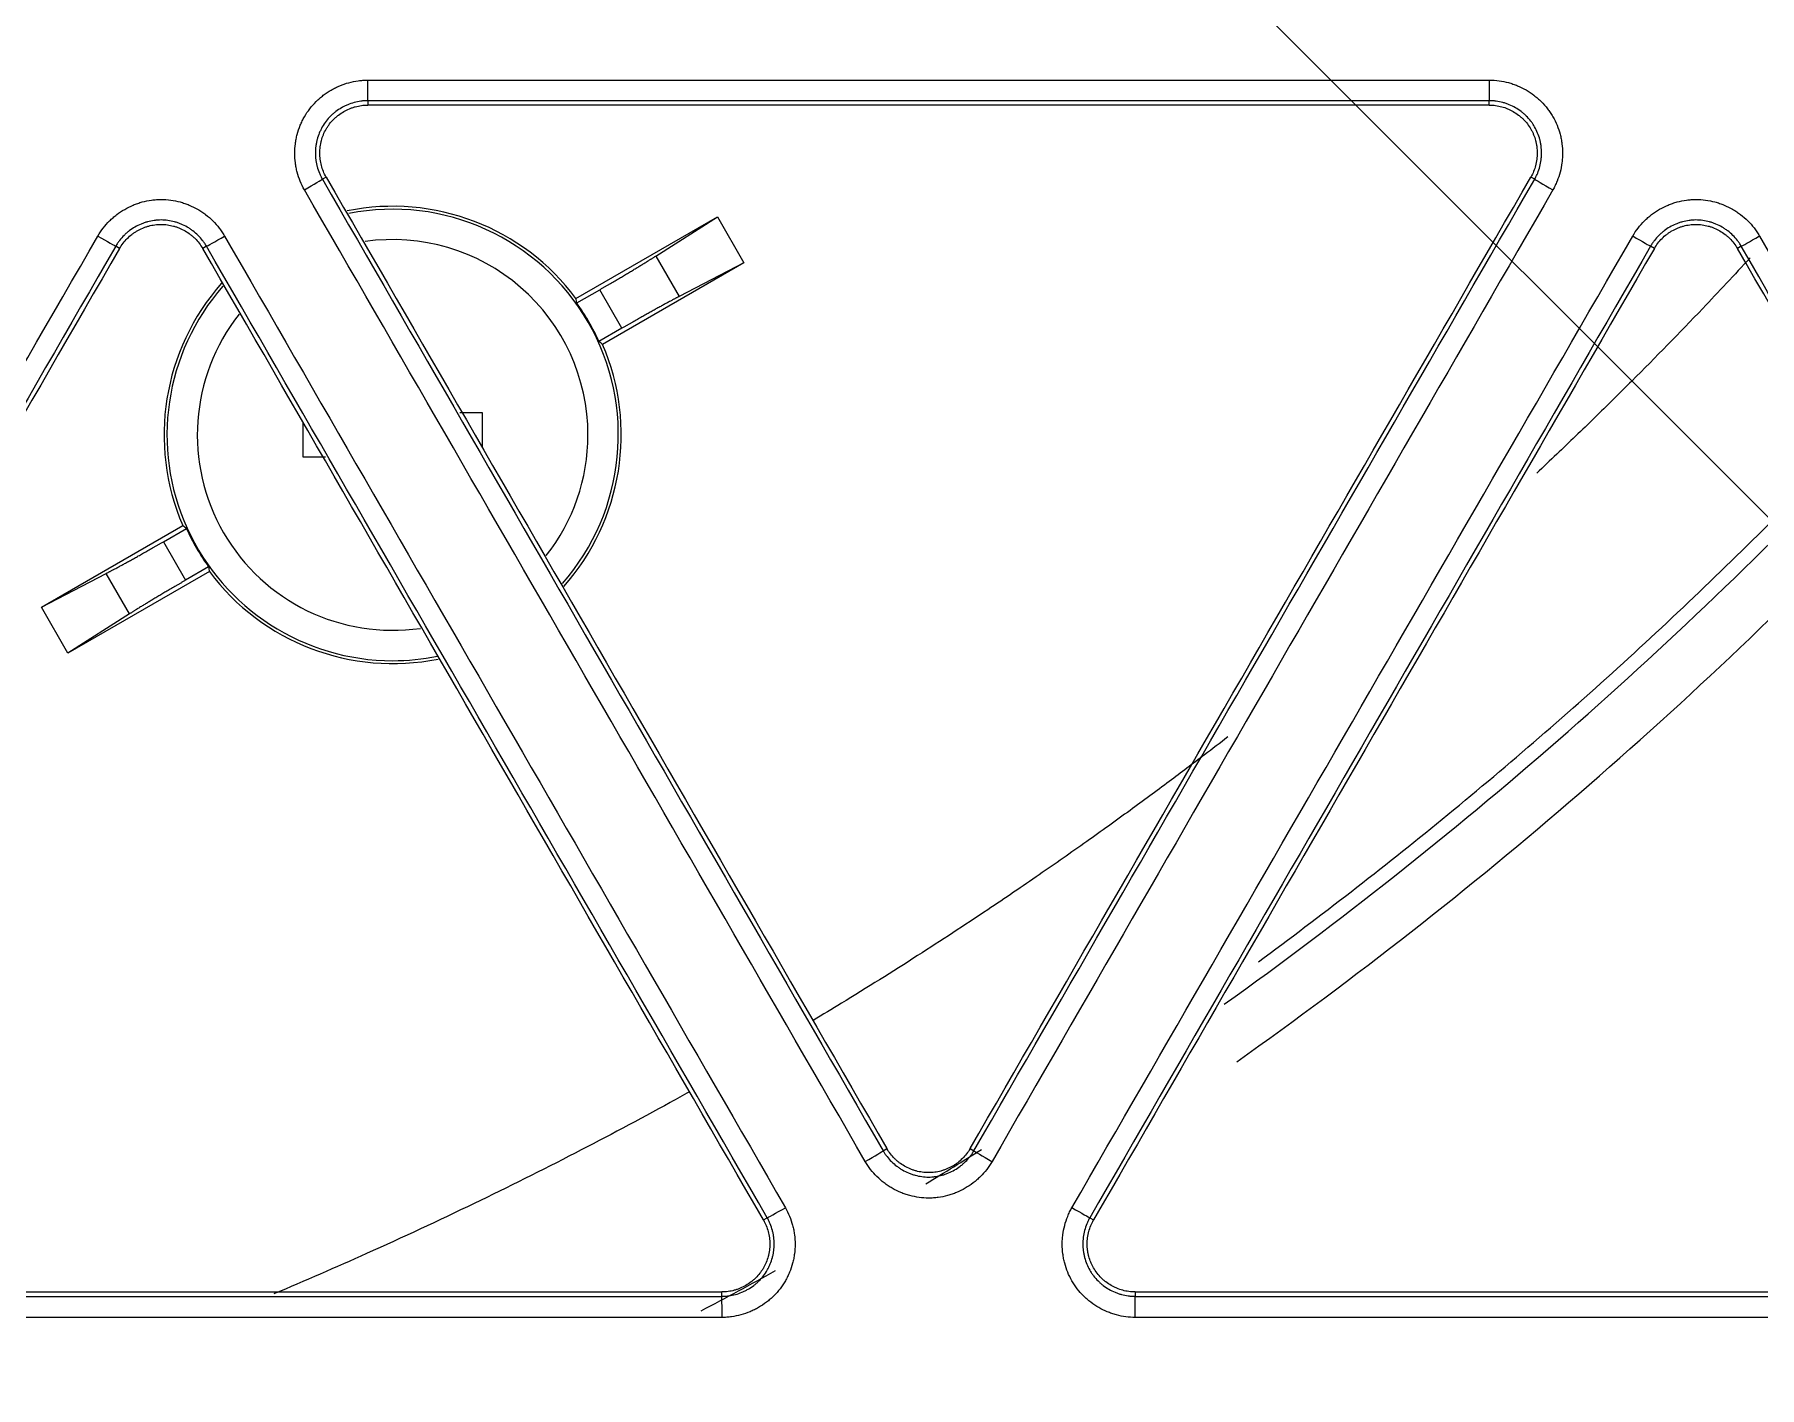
# Model space of a CAD drawing. Header units: inches. Extents: x 405346 to 489838, y -25612 to 14934.
# Drawn here: x 467276.38 to 467315.71, y 4229.95 to 4260.79 of the extents above; entities that cross this region are included whole.
import ezdxf

# ---------------------------------------------------------------- set-up
doc = ezdxf.new("R2010")
doc.units = ezdxf.units.IN
doc.header["$LTSCALE"] = 200
doc.header["$MEASUREMENT"] = 0
doc.layers.add('SS-EQ', color=2, linetype='Continuous', lineweight=20)

# ---------------------------------------------------------------- blocks, each defined once
blk = doc.blocks.new('4way무풍')
at = {"layer": 'SS-EQ'}
for p, q in [((339.635, -339.635), (-339.635, 339.635)), ((39.708, -62.142), (39.708, -62.242)), ((65.283, -62.242), (65.283, -62.142)), ((38.76, -63.883), (38.674, -63.933)), ((66.317, -63.933), (66.23, -63.883)), ((44.457, -66.649), (47.682, -64.787)), ((46.278, -65.683), (47.682, -64.787)), ((47.682, -64.787), (48.288, -65.837)), ((34.049, -65.509), (33.962, -65.459)), ((36.031, -65.459), (35.945, -65.509)), ((46.278, -65.683), (46.81, -66.605)), ((69.046, -65.509), (68.959, -65.459)), ((71.028, -65.459), (70.941, -65.509)), ((48.288, -65.837), (45.064, -67.699)), ((48.288, -65.837), (46.81, -66.605)), ((44.473, -66.754), (44.999, -66.451)), ((45.506, -67.329), (44.999, -66.451)), ((45.506, -67.329), (44.98, -67.632)), ((38.24, -70.272), (38.24, -69.484)), ((41.805, -69.253), (42.315, -69.253)), ((42.315, -69.253), (42.315, -69.762)), ((42.315, -69.762), (42.315, -70.041)), ((38.749, -70.272), (38.24, -70.272)), ((32.267, -73.687), (35.491, -71.826)), ((35.048, -72.196), (35.574, -71.892)), ((35.048, -72.196), (35.555, -73.074)), ((32.267, -73.687), (33.744, -72.919)), ((36.097, -72.876), (32.873, -74.737)), ((34.277, -73.841), (33.744, -72.919)), ((36.081, -72.77), (35.555, -73.074)), ((32.873, -74.737), (32.267, -73.687)), ((34.277, -73.841), (32.873, -74.737)), ((51.461, -86.082), (51.547, -86.032)), ((53.443, -86.032), (53.529, -86.082)), ((48.732, -87.657), (48.818, -87.607)), ((56.172, -87.607), (56.258, -87.657)), ((47.784, -89.399), (47.784, -89.299)), ((57.206, -89.299), (57.206, -89.399))]:
    blk.add_line(p, q, dxfattribs=at)
for centre, radius, start, end in [((40.277, -69.762), 5.212, 36.679, 101.4499), ((40.277, -69.762), 5.146, 318.8193, 101.1881), ((40.277, -69.762), 4.454, 0, 98.1281), ((40.277, -69.762), 5.212, 138.4483, 203.321), ((40.277, -69.762), 5.146, 138.78, 270), ((40.277, -69.762), 5.163, 24.3649, 35.6351), ((40.277, -69.762), 4.454, 141.8681, 278.1619), ((40.277, -69.762), 5.212, 318.4483, 23.321), ((40.277, -69.762), 4.454, 321.8569, 0), ((0, 0), 101.761, 305.60063, 316.53563), ((0, 0), 102.993, 305.30565, 316.33581), ((40.277, -69.762), 5.163, 204.3649, 215.6351), ((40.277, -69.762), 5.212, 216.679, 281.4499), ((40.277, -69.762), 5.146, 270, 281.43)]:
    blk.add_arc(centre, radius, start, end, dxfattribs=at)
for centre, major_axis, ratio, start_param, end_param in [((39.708, -61.668), (0, -0.474), 0.006038, 0.034907, 1.560424), ((65.282, -61.668), (0, -0.474), 0.010323, 0.034908, 1.561229), ((38.263, -64.17), (0.41, 0.237), 0.012278, 4.711941, 6.248276), ((66.727, -64.17), (0.41, -0.237), 0.003373, 3.176499, 4.726438), ((33.552, -65.222), (0.41, -0.237), 0.007159, 4.722292, 6.248278), ((36.441, -65.222), (-0.41, -0.237), 0.012325, 0.034909, 1.569965), ((68.549, -65.222), (-0.41, 0.237), 0.003327, 1.585142, 3.106686), ((71.438, -65.222), (0.41, 0.237), 0.01424, 3.176503, 4.71719), ((38.642, -66.929), (-3.272, 5.668), 0.866114, 4.276312, 4.292985), ((41.913, -72.595), (-3.272, 5.668), 0.866114, 5.131797, 5.14847), ((38.642, -66.929), (-3.272, 5.668), 0.866113, 1.9902, 2.006872), ((41.913, -72.595), (-3.272, 5.668), 0.866114, 1.134719, 1.151392), ((51.051, -86.318), (-0.41, -0.237), 0.016194, 1.569603, 3.106681), ((53.939, -86.318), (0.41, -0.237), 0.008823, 3.176501, 4.726141), ((49.228, -87.37), (0.41, 0.237), 0.016272, 3.176504, 4.710795), ((55.762, -87.37), (-0.41, 0.237), 0.008819, 1.584819, 3.106685), ((47.784, -89.872), (0, -0.474), 0.00646, 1.555369, 3.106668), ((57.206, -89.872), (0, 0.474), 0.007855, 4.697313, 6.248272)]:
    blk.add_ellipse(centre, major_axis=major_axis, ratio=ratio, start_param=start_param, end_param=end_param, dxfattribs=at)
for points, knots in [([(346.359, 0), (346.359, -27.812), (346.359, -55.624), (346.359, -97.341), (346.359, -111.247), (346.359, -139.059), (346.359, -152.965), (346.359, -180.777), (346.359, -194.683), (346.359, -222.494), (346.359, -236.4), (346.359, -257.259), (346.358, -264.212), (346.359, -272.903), (346.359, -274.641), (346.359, -277.249), (346.359, -278.118), (346.358, -279.856), (346.358, -280.725), (346.358, -282.029), (346.358, -282.463), (346.358, -283.333), (346.359, -283.767), (346.359, -284.419), (346.359, -284.636), (346.359, -285.071), (346.358, -285.288), (346.355, -285.723), (346.353, -285.94), (346.346, -286.374), (346.341, -286.592), (346.322, -287.243), (346.305, -287.678), (346.262, -288.546), (346.236, -288.98), (346.174, -289.849), (346.138, -290.283), (346.078, -290.934), (346.057, -291.151), (346.012, -291.585), (345.894, -292.666), (345.748, -293.741), (345.479, -295.45), (345.327, -296.299), (344.817, -298.834), (344.407, -300.505), (343.687, -302.982), (343.172, -304.624), (342.294, -307.059), (341.638, -308.663), (341.119, -309.858), (340.941, -310.256), (340.714, -310.751), (340.668, -310.85), (340.576, -311.047), (340.437, -311.343), (339.919, -312.422), (339.029, -314.158), (338.177, -315.66), (336.854, -317.881), (335.912, -319.32), (334.41, -321.418), (333.379, -322.796), (331.741, -324.801), (330.589, -326.095), (329.702, -327.051), (329.403, -327.366), (329.024, -327.758), (328.947, -327.836), (328.795, -327.992), (328.566, -328.224), (327.719, -329.07), (326.303, -330.412), (324.35, -332.111), (322.332, -333.722), (320.944, -334.738), (319.535, -335.724), (318.819, -336.202), (317.367, -337.13), (315.893, -338.028), (314.376, -338.866), (313.222, -339.473), (312.835, -339.671), (312.249, -339.963), (312.054, -340.059), (311.662, -340.249), (309.896, -341.094), (308.103, -341.848), (305.68, -342.75), (304.055, -343.316), (302.408, -343.813), (299.923, -344.506), (298.245, -344.898), (295.697, -345.382), (294.842, -345.525), (293.766, -345.682), (293.551, -345.712), (293.12, -345.771), (292.903, -345.799), (292.254, -345.88), (291.821, -345.929), (290.523, -346.062), (289.657, -346.132), (288.357, -346.21), (287.924, -346.232), (287.057, -346.265), (286.624, -346.277), (285.974, -346.288), (285.757, -346.291), (285.323, -346.293), (285.107, -346.294), (284.673, -346.294), (284.456, -346.294), (284.023, -346.294), (283.806, -346.293), (283.156, -346.293), (282.722, -346.293), (281.855, -346.293), (281.421, -346.293), (280.121, -346.293), (279.253, -346.294), (277.519, -346.294), (276.652, -346.294), (274.051, -346.294), (272.316, -346.294), (267.113, -346.294), (263.645, -346.293), (256.708, -346.293), (253.239, -346.294), (242.833, -346.294), (235.896, -346.294), (222.022, -346.294), (215.084, -346.294), (194.273, -346.294), (180.399, -346.294), (152.65, -346.294), (138.775, -346.294), (111.027, -346.294), (97.152, -346.294), (69.404, -346.294), (55.529, -346.294), (34.718, -346.294), (27.78, -346.294), (13.906, -346.294), (6.969, -346.294), (0.032, -346.294)], [0, 0, 0, 0, 0.125, 0.125, 0.1875, 0.1875, 0.25, 0.25, 0.3125, 0.3125, 0.375, 0.375, 0.40625, 0.40625, 0.414063, 0.414063, 0.417969, 0.417969, 0.421875, 0.421875, 0.423828, 0.423828, 0.425781, 0.425781, 0.426758, 0.426758, 0.427734, 0.427734, 0.428711, 0.428711, 0.429688, 0.429688, 0.431641, 0.431641, 0.433594, 0.433594, 0.435547, 0.435547, 0.436523, 0.436523, 0.4375, 0.441406, 0.441406, 0.445313, 0.445313, 0.453125, 0.453125, 0.457031, 0.460938, 0.464844, 0.464844, 0.466797, 0.466797, 0.467285, 0.467285, 0.467773, 0.46875, 0.472656, 0.476563, 0.476563, 0.484375, 0.484375, 0.488281, 0.492188, 0.496094, 0.496094, 0.498047, 0.498047, 0.498535, 0.498535, 0.499023, 0.5, 0.503906, 0.507813, 0.511719, 0.515625, 0.515625, 0.519531, 0.519531, 0.523438, 0.527344, 0.527344, 0.529297, 0.529297, 0.530273, 0.530273, 0.53125, 0.539063, 0.539063, 0.542969, 0.546875, 0.546875, 0.554688, 0.554688, 0.558594, 0.558594, 0.55957, 0.55957, 0.560547, 0.560547, 0.5625, 0.5625, 0.566406, 0.566406, 0.568359, 0.568359, 0.570313, 0.570313, 0.571289, 0.571289, 0.572266, 0.572266, 0.573242, 0.573242, 0.574219, 0.574219, 0.576172, 0.576172, 0.578125, 0.578125, 0.582031, 0.582031, 0.585938, 0.585938, 0.59375, 0.59375, 0.609375, 0.609375, 0.625, 0.625, 0.65625, 0.65625, 0.6875, 0.6875, 0.75, 0.75, 0.8125, 0.8125, 0.875, 0.875, 0.9375, 0.9375, 0.96875, 0.96875, 1, 1, 1, 1]), ([(0.032, -345.099), (6.961, -345.099), (13.891, -345.099), (27.75, -345.099), (34.679, -345.099), (55.467, -345.099), (69.326, -345.098), (97.044, -345.098), (110.903, -345.097), (138.621, -345.096), (152.48, -345.096), (180.197, -345.094), (194.056, -345.092), (214.845, -345.09), (221.774, -345.089), (235.633, -345.086), (242.562, -345.085), (256.421, -345.082), (263.351, -345.081), (272.013, -345.079), (273.745, -345.079), (276.343, -345.079), (277.21, -345.078), (278.942, -345.078), (279.808, -345.077), (281.107, -345.076), (281.541, -345.076), (282.407, -345.076), (282.84, -345.076), (283.706, -345.076), (284.139, -345.076), (284.789, -345.074), (285.005, -345.074), (285.438, -345.071), (285.655, -345.069), (286.304, -345.06), (286.737, -345.049), (287.602, -345.017), (288.034, -344.997), (289.33, -344.922), (290.194, -344.853), (291.488, -344.722), (291.92, -344.673), (292.566, -344.593), (292.782, -344.566), (293.212, -344.508), (294.286, -344.358), (295.351, -344.18), (297.891, -343.699), (299.563, -343.307), (302.039, -342.615), (303.679, -342.118), (305.297, -341.551), (307.709, -340.648), (309.296, -339.976), (311.056, -339.138), (311.349, -338.996), (311.641, -338.853), (311.836, -338.756), (311.933, -338.707), (312.418, -338.464), (312.803, -338.265), (313.951, -337.656), (314.704, -337.236), (316.19, -336.364), (316.921, -335.913), (318.363, -334.982), (319.073, -334.502), (320.472, -333.511), (321.849, -332.491), (323.849, -330.872), (325.784, -329.163), (327.03, -327.964), (327.795, -327.195), (327.947, -327.041), (328.25, -326.729), (328.401, -326.573), (328.849, -326.102), (329.145, -325.785), (330.019, -324.826), (331.153, -323.527), (332.763, -321.515), (333.776, -320.132), (334.759, -318.728), (335.235, -318.016), (336.157, -316.57), (336.603, -315.837), (337.465, -314.35), (338.296, -312.842), (339.065, -311.291), (339.481, -310.406), (339.527, -310.308), (339.618, -310.111), (339.754, -309.815), (340.065, -309.123), (340.322, -308.527), (340.821, -307.331), (341.451, -305.727), (342.288, -303.291), (342.776, -301.648), (343.454, -299.169), (343.836, -297.496), (344.302, -294.959), (344.439, -294.108), (344.619, -292.825), (344.702, -292.181), (344.786, -291.427), (344.82, -291.104), (344.842, -290.888), (344.853, -290.779), (344.946, -289.807), (345.01, -288.942), (345.078, -287.644), (345.096, -287.212), (345.116, -286.563), (345.122, -286.347), (345.13, -285.914), (345.133, -285.698), (345.138, -285.266), (345.139, -285.049), (345.14, -284.617), (345.14, -284.4), (345.141, -283.752), (345.141, -283.319), (345.141, -282.67), (345.141, -282.454), (345.141, -282.021), (345.141, -281.805), (345.142, -281.156), (345.142, -280.724), (345.143, -279.426), (345.143, -278.561), (345.144, -276.831), (345.144, -275.966), (345.145, -273.37), (345.145, -271.64), (345.146, -262.989), (345.148, -256.069), (345.152, -235.306), (345.154, -221.465), (345.157, -193.782), (345.159, -179.94), (345.161, -152.257), (345.161, -138.416), (345.162, -110.732), (345.163, -69.208), (345.164, -27.683), (345.164, 0)], [0, 0, 0, 0, 0.03125, 0.03125, 0.0625, 0.0625, 0.125, 0.125, 0.1875, 0.1875, 0.25, 0.25, 0.3125, 0.3125, 0.34375, 0.34375, 0.375, 0.375, 0.40625, 0.40625, 0.414063, 0.414063, 0.417969, 0.417969, 0.421875, 0.421875, 0.423828, 0.423828, 0.425781, 0.425781, 0.427734, 0.427734, 0.428711, 0.428711, 0.429688, 0.429688, 0.431641, 0.431641, 0.433594, 0.433594, 0.4375, 0.4375, 0.439453, 0.439453, 0.44043, 0.44043, 0.441406, 0.445313, 0.445313, 0.453125, 0.453125, 0.457031, 0.460938, 0.460938, 0.46875, 0.46875, 0.469727, 0.470215, 0.470215, 0.470703, 0.470703, 0.472656, 0.472656, 0.476563, 0.476563, 0.480469, 0.480469, 0.484375, 0.484375, 0.488281, 0.492188, 0.496094, 0.5, 0.5, 0.500977, 0.500977, 0.501953, 0.501953, 0.503906, 0.503906, 0.507813, 0.511719, 0.515625, 0.515625, 0.519531, 0.519531, 0.523438, 0.523438, 0.527344, 0.53125, 0.53125, 0.531738, 0.531738, 0.532227, 0.533203, 0.535156, 0.535156, 0.539063, 0.542969, 0.546875, 0.546875, 0.554688, 0.554688, 0.558594, 0.558594, 0.560547, 0.561523, 0.562012, 0.562012, 0.5625, 0.5625, 0.566406, 0.566406, 0.568359, 0.568359, 0.569336, 0.569336, 0.570313, 0.570313, 0.571289, 0.571289, 0.572266, 0.572266, 0.574219, 0.574219, 0.575195, 0.575195, 0.576172, 0.576172, 0.578125, 0.578125, 0.582031, 0.582031, 0.585938, 0.585938, 0.59375, 0.59375, 0.625, 0.625, 0.6875, 0.6875, 0.75, 0.75, 0.8125, 0.8125, 0.875, 1, 1, 1, 1]), ([(38.266, -64.175), (38.229, -64.112), (38.197, -64.046), (38.142, -63.912), (38.119, -63.844), (38.092, -63.738), (38.083, -63.703), (38.073, -63.649), (38.07, -63.631), (38.064, -63.595), (38.061, -63.577), (38.05, -63.486), (38.04, -63.342), (38.049, -63.197), (38.061, -63.106), (38.064, -63.088), (38.07, -63.052), (38.073, -63.034), (38.083, -62.98), (38.092, -62.945), (38.119, -62.84), (38.142, -62.771), (38.183, -62.67), (38.198, -62.637), (38.23, -62.572), (38.248, -62.539), (38.302, -62.444), (38.383, -62.324), (38.479, -62.215), (38.544, -62.151), (38.557, -62.138), (38.584, -62.113), (38.598, -62.101), (38.639, -62.065), (38.667, -62.042), (38.754, -61.976), (38.814, -61.936), (38.908, -61.881), (38.956, -61.856), (39.006, -61.832), (39.039, -61.817), (39.056, -61.809), (39.14, -61.774), (39.278, -61.727), (39.42, -61.698), (39.528, -61.683), (39.564, -61.679), (39.637, -61.674), (39.674, -61.673), (39.711, -61.673)], [0, 0, 0, 0, 0.0625, 0.0625, 0.125, 0.125, 0.15625, 0.15625, 0.171875, 0.171875, 0.1875, 0.1875, 0.25, 0.3125, 0.3125, 0.328125, 0.328125, 0.34375, 0.34375, 0.375, 0.375, 0.4375, 0.4375, 0.46875, 0.46875, 0.5, 0.5, 0.5625, 0.625, 0.625, 0.640625, 0.640625, 0.65625, 0.65625, 0.6875, 0.6875, 0.75, 0.75, 0.78125, 0.796875, 0.796875, 0.8125, 0.8125, 0.875, 0.9375, 0.9375, 0.96875, 0.96875, 1, 1, 1, 1]), ([(65.287, -61.673), (65.361, -61.673), (65.433, -61.678), (65.577, -61.697), (65.648, -61.712), (65.753, -61.74), (65.788, -61.751), (65.84, -61.769), (65.857, -61.775), (65.891, -61.788), (65.908, -61.795), (65.992, -61.83), (66.122, -61.894), (66.243, -61.975), (66.316, -62.03), (66.33, -62.041), (66.358, -62.065), (66.4, -62.1), (66.44, -62.137), (66.517, -62.213), (66.565, -62.268), (66.632, -62.354), (66.653, -62.383), (66.694, -62.444), (66.713, -62.475), (66.768, -62.57), (66.832, -62.7), (66.878, -62.838), (66.901, -62.926), (66.906, -62.943), (66.914, -62.979), (66.918, -62.997), (66.928, -63.051), (66.934, -63.087), (66.948, -63.195), (66.952, -63.267), (66.953, -63.376), (66.951, -63.43), (66.947, -63.485), (66.943, -63.521), (66.941, -63.54), (66.929, -63.63), (66.902, -63.773), (66.856, -63.91), (66.815, -64.011), (66.8, -64.045), (66.767, -64.111), (66.75, -64.143), (66.732, -64.175)], [0, 0, 0, 0, 0.0625, 0.0625, 0.125, 0.125, 0.15625, 0.15625, 0.171875, 0.171875, 0.1875, 0.1875, 0.25, 0.3125, 0.3125, 0.328125, 0.328125, 0.34375, 0.375, 0.375, 0.4375, 0.4375, 0.46875, 0.46875, 0.5, 0.5, 0.5625, 0.625, 0.625, 0.640625, 0.640625, 0.65625, 0.65625, 0.6875, 0.6875, 0.75, 0.75, 0.78125, 0.796875, 0.796875, 0.8125, 0.8125, 0.875, 0.9375, 0.9375, 0.96875, 0.96875, 1, 1, 1, 1]), ([(39.708, -62.142), (39.705, -62.142), (39.701, -62.142), (39.695, -62.142), (39.685, -62.142), (39.675, -62.142), (39.655, -62.143), (39.642, -62.144), (39.603, -62.146), (39.577, -62.149), (39.499, -62.16), (39.398, -62.181), (39.3, -62.215), (39.239, -62.24), (39.227, -62.245), (39.203, -62.256), (39.168, -62.273), (39.134, -62.292), (39.066, -62.33), (39.023, -62.359), (38.961, -62.406), (38.941, -62.423), (38.901, -62.457), (38.882, -62.475), (38.826, -62.53), (38.792, -62.569), (38.728, -62.651), (38.699, -62.694), (38.66, -62.762), (38.648, -62.785), (38.625, -62.832), (38.614, -62.856), (38.585, -62.928), (38.569, -62.977), (38.549, -63.052), (38.54, -63.09), (38.533, -63.129), (38.529, -63.155), (38.527, -63.168), (38.519, -63.233), (38.512, -63.337), (38.519, -63.44), (38.529, -63.518), (38.533, -63.544), (38.543, -63.595), (38.549, -63.621), (38.569, -63.696), (38.585, -63.745), (38.615, -63.817), (38.631, -63.853), (38.651, -63.893), (38.662, -63.913), (38.667, -63.922), (38.67, -63.928), (38.672, -63.931), (38.674, -63.933)], [0, 0, 0, 0, 0.003906, 0.003906, 0.007813, 0.015625, 0.015625, 0.03125, 0.03125, 0.0625, 0.0625, 0.125, 0.1875, 0.1875, 0.203125, 0.203125, 0.21875, 0.25, 0.25, 0.3125, 0.3125, 0.34375, 0.34375, 0.375, 0.375, 0.4375, 0.4375, 0.5, 0.5, 0.53125, 0.53125, 0.5625, 0.5625, 0.625, 0.625, 0.65625, 0.671875, 0.671875, 0.6875, 0.6875, 0.75, 0.8125, 0.8125, 0.84375, 0.84375, 0.875, 0.875, 0.9375, 0.9375, 0.96875, 0.984375, 0.992187, 0.996094, 0.996094, 1, 1, 1, 1]), ([(66.317, -63.933), (66.318, -63.93), (66.32, -63.928), (66.323, -63.922), (66.328, -63.913), (66.333, -63.905), (66.342, -63.887), (66.348, -63.876), (66.365, -63.84), (66.376, -63.816), (66.405, -63.744), (66.438, -63.646), (66.458, -63.544), (66.466, -63.479), (66.467, -63.466), (66.47, -63.439), (66.471, -63.426), (66.473, -63.387), (66.474, -63.361), (66.474, -63.284), (66.471, -63.232), (66.461, -63.154), (66.457, -63.129), (66.447, -63.077), (66.441, -63.052), (66.421, -62.976), (66.405, -62.927), (66.365, -62.831), (66.343, -62.784), (66.303, -62.716), (66.29, -62.694), (66.26, -62.651), (66.245, -62.629), (66.197, -62.568), (66.163, -62.529), (66.108, -62.475), (66.079, -62.448), (66.049, -62.423), (66.029, -62.406), (66.018, -62.398), (65.966, -62.359), (65.88, -62.301), (65.787, -62.255), (65.715, -62.225), (65.69, -62.215), (65.641, -62.198), (65.616, -62.191), (65.54, -62.17), (65.49, -62.16), (65.413, -62.149), (65.374, -62.145), (65.328, -62.143), (65.306, -62.142), (65.296, -62.142), (65.289, -62.142), (65.286, -62.142), (65.283, -62.142)], [0, 0, 0, 0, 0.003906, 0.003906, 0.007812, 0.015625, 0.015625, 0.03125, 0.03125, 0.0625, 0.0625, 0.125, 0.1875, 0.1875, 0.203125, 0.203125, 0.21875, 0.21875, 0.25, 0.25, 0.3125, 0.3125, 0.34375, 0.34375, 0.375, 0.375, 0.4375, 0.4375, 0.5, 0.5, 0.53125, 0.53125, 0.5625, 0.5625, 0.625, 0.625, 0.65625, 0.671875, 0.671875, 0.6875, 0.6875, 0.75, 0.8125, 0.8125, 0.84375, 0.84375, 0.875, 0.875, 0.9375, 0.9375, 0.96875, 0.984375, 0.992188, 0.996094, 0.996094, 1, 1, 1, 1]), ([(38.76, -63.883), (38.736, -63.842), (38.715, -63.798), (38.679, -63.71), (38.649, -63.62), (38.631, -63.526), (38.622, -63.455), (38.619, -63.431), (38.616, -63.383), (38.616, -63.36), (38.616, -63.288), (38.619, -63.241), (38.628, -63.17), (38.631, -63.146), (38.641, -63.099), (38.646, -63.076), (38.664, -63.006), (38.694, -62.916), (38.736, -62.831), (38.772, -62.768), (38.785, -62.748), (38.812, -62.708), (38.826, -62.689), (38.869, -62.633), (38.901, -62.597), (38.952, -62.547), (38.978, -62.523), (39.005, -62.5), (39.024, -62.485), (39.033, -62.477), (39.081, -62.441), (39.16, -62.388), (39.246, -62.346), (39.312, -62.318), (39.334, -62.309), (39.38, -62.294), (39.402, -62.287), (39.471, -62.268), (39.518, -62.258), (39.612, -62.245), (39.66, -62.242), (39.708, -62.242)], [0, 0, 0, 0, 0.0625, 0.0625, 0.125, 0.1875, 0.1875, 0.21875, 0.21875, 0.25, 0.25, 0.3125, 0.3125, 0.34375, 0.34375, 0.375, 0.375, 0.4375, 0.5, 0.5, 0.53125, 0.53125, 0.5625, 0.5625, 0.625, 0.625, 0.65625, 0.671875, 0.671875, 0.6875, 0.6875, 0.75, 0.8125, 0.8125, 0.84375, 0.84375, 0.875, 0.875, 0.9375, 0.9375, 1, 1, 1, 1]), ([(65.283, -62.242), (65.331, -62.242), (65.379, -62.245), (65.473, -62.258), (65.566, -62.277), (65.656, -62.308), (65.723, -62.336), (65.745, -62.346), (65.788, -62.367), (65.809, -62.379), (65.87, -62.414), (65.91, -62.441), (65.967, -62.484), (65.985, -62.499), (66.022, -62.531), (66.039, -62.547), (66.09, -62.598), (66.153, -62.669), (66.206, -62.748), (66.242, -62.81), (66.254, -62.831), (66.275, -62.874), (66.284, -62.896), (66.311, -62.962), (66.326, -63.007), (66.344, -63.076), (66.352, -63.111), (66.358, -63.146), (66.362, -63.17), (66.364, -63.182), (66.372, -63.241), (66.378, -63.336), (66.372, -63.431), (66.363, -63.502), (66.359, -63.526), (66.35, -63.573), (66.344, -63.597), (66.326, -63.666), (66.311, -63.711), (66.275, -63.799), (66.254, -63.842), (66.23, -63.883)], [0, 0, 0, 0, 0.0625, 0.0625, 0.125, 0.1875, 0.1875, 0.21875, 0.21875, 0.25, 0.25, 0.3125, 0.3125, 0.34375, 0.34375, 0.375, 0.375, 0.4375, 0.5, 0.5, 0.53125, 0.53125, 0.5625, 0.5625, 0.625, 0.625, 0.65625, 0.671875, 0.671875, 0.6875, 0.6875, 0.75, 0.8125, 0.8125, 0.84375, 0.84375, 0.875, 0.875, 0.9375, 0.9375, 1, 1, 1, 1]), ([(33.555, -65.227), (33.591, -65.164), (33.632, -65.103), (33.721, -64.989), (33.768, -64.935), (33.846, -64.858), (33.873, -64.833), (33.914, -64.797), (33.928, -64.785), (33.956, -64.762), (33.971, -64.751), (34.043, -64.695), (34.164, -64.615), (34.294, -64.551), (34.378, -64.515), (34.395, -64.509), (34.43, -64.496), (34.447, -64.489), (34.498, -64.472), (34.533, -64.461), (34.638, -64.432), (34.709, -64.418), (34.817, -64.403), (34.853, -64.4), (34.926, -64.395), (34.962, -64.393), (35.072, -64.393), (35.217, -64.403), (35.359, -64.432), (35.447, -64.456), (35.464, -64.461), (35.499, -64.472), (35.517, -64.478), (35.569, -64.495), (35.603, -64.508), (35.703, -64.55), (35.768, -64.582), (35.862, -64.637), (35.909, -64.665), (35.954, -64.696), (35.984, -64.718), (35.998, -64.729), (36.071, -64.784), (36.181, -64.879), (36.277, -64.988), (36.344, -65.074), (36.365, -65.104), (36.406, -65.164), (36.425, -65.196), (36.444, -65.227)], [0, 0, 0, 0, 0.0625, 0.0625, 0.125, 0.125, 0.15625, 0.15625, 0.171875, 0.171875, 0.1875, 0.1875, 0.25, 0.3125, 0.3125, 0.328125, 0.328125, 0.34375, 0.34375, 0.375, 0.375, 0.4375, 0.4375, 0.46875, 0.46875, 0.5, 0.5, 0.5625, 0.625, 0.625, 0.640625, 0.640625, 0.65625, 0.65625, 0.6875, 0.6875, 0.75, 0.75, 0.78125, 0.796875, 0.796875, 0.8125, 0.8125, 0.875, 0.9375, 0.9375, 0.96875, 0.96875, 1, 1, 1, 1]), ([(68.554, -65.227), (68.591, -65.163), (68.631, -65.103), (68.72, -64.988), (68.768, -64.934), (68.845, -64.857), (68.872, -64.832), (68.913, -64.796), (68.927, -64.784), (68.956, -64.761), (68.97, -64.75), (69.042, -64.695), (69.163, -64.615), (69.293, -64.55), (69.378, -64.515), (69.395, -64.508), (69.429, -64.495), (69.446, -64.489), (69.498, -64.471), (69.533, -64.46), (69.637, -64.432), (69.708, -64.417), (69.816, -64.403), (69.852, -64.399), (69.925, -64.394), (69.962, -64.393), (70.071, -64.393), (70.216, -64.403), (70.358, -64.432), (70.446, -64.456), (70.464, -64.461), (70.499, -64.471), (70.516, -64.477), (70.568, -64.495), (70.602, -64.508), (70.703, -64.55), (70.768, -64.582), (70.862, -64.636), (70.908, -64.665), (70.953, -64.696), (70.983, -64.717), (70.998, -64.728), (71.071, -64.784), (71.18, -64.879), (71.276, -64.987), (71.343, -65.073), (71.364, -65.103), (71.405, -65.164), (71.425, -65.195), (71.443, -65.227)], [0, 0, 0, 0, 0.0625, 0.0625, 0.125, 0.125, 0.15625, 0.15625, 0.171875, 0.171875, 0.1875, 0.1875, 0.25, 0.3125, 0.3125, 0.328125, 0.328125, 0.34375, 0.34375, 0.375, 0.375, 0.4375, 0.4375, 0.46875, 0.46875, 0.5, 0.5, 0.5625, 0.625, 0.625, 0.640625, 0.640625, 0.65625, 0.65625, 0.6875, 0.6875, 0.75, 0.75, 0.78125, 0.796875, 0.796875, 0.8125, 0.8125, 0.875, 0.9375, 0.9375, 0.96875, 0.96875, 1, 1, 1, 1]), ([(36.031, -65.459), (36.029, -65.456), (36.028, -65.453), (36.024, -65.448), (36.019, -65.439), (36.014, -65.431), (36.004, -65.414), (35.997, -65.403), (35.975, -65.37), (35.959, -65.349), (35.911, -65.288), (35.843, -65.21), (35.764, -65.142), (35.712, -65.102), (35.701, -65.095), (35.68, -65.079), (35.648, -65.057), (35.615, -65.037), (35.547, -64.998), (35.501, -64.975), (35.429, -64.945), (35.404, -64.935), (35.355, -64.918), (35.33, -64.91), (35.254, -64.89), (35.203, -64.879), (35.101, -64.865), (35.049, -64.862), (34.97, -64.862), (34.944, -64.863), (34.892, -64.866), (34.866, -64.869), (34.789, -64.88), (34.738, -64.89), (34.663, -64.91), (34.626, -64.922), (34.589, -64.935), (34.565, -64.945), (34.552, -64.95), (34.492, -64.975), (34.399, -65.021), (34.312, -65.079), (34.25, -65.126), (34.23, -65.142), (34.19, -65.177), (34.171, -65.195), (34.116, -65.25), (34.081, -65.288), (34.034, -65.35), (34.011, -65.381), (33.986, -65.42), (33.974, -65.439), (33.969, -65.448), (33.966, -65.453), (33.964, -65.456), (33.962, -65.459)], [0, 0, 0, 0, 0.003906, 0.003906, 0.007812, 0.015625, 0.015625, 0.03125, 0.03125, 0.0625, 0.0625, 0.125, 0.1875, 0.1875, 0.203125, 0.203125, 0.21875, 0.25, 0.25, 0.3125, 0.3125, 0.34375, 0.34375, 0.375, 0.375, 0.4375, 0.4375, 0.5, 0.5, 0.53125, 0.53125, 0.5625, 0.5625, 0.625, 0.625, 0.65625, 0.671875, 0.671875, 0.6875, 0.6875, 0.75, 0.8125, 0.8125, 0.84375, 0.84375, 0.875, 0.875, 0.9375, 0.9375, 0.96875, 0.984375, 0.992188, 0.996094, 0.996094, 1, 1, 1, 1]), ([(71.028, -65.459), (71.026, -65.456), (71.024, -65.453), (71.021, -65.448), (71.016, -65.439), (71.011, -65.431), (71, -65.414), (70.993, -65.403), (70.971, -65.37), (70.956, -65.349), (70.908, -65.288), (70.839, -65.21), (70.761, -65.142), (70.709, -65.102), (70.698, -65.095), (70.677, -65.08), (70.644, -65.057), (70.611, -65.037), (70.544, -64.998), (70.497, -64.975), (70.425, -64.945), (70.401, -64.935), (70.352, -64.918), (70.326, -64.911), (70.251, -64.89), (70.2, -64.879), (70.097, -64.865), (70.046, -64.862), (69.967, -64.862), (69.941, -64.863), (69.889, -64.866), (69.863, -64.869), (69.786, -64.88), (69.735, -64.89), (69.66, -64.91), (69.623, -64.922), (69.586, -64.935), (69.561, -64.945), (69.549, -64.95), (69.489, -64.975), (69.396, -65.021), (69.309, -65.078), (69.247, -65.126), (69.227, -65.142), (69.187, -65.177), (69.168, -65.195), (69.112, -65.249), (69.078, -65.288), (69.03, -65.35), (69.008, -65.381), (68.983, -65.42), (68.971, -65.439), (68.966, -65.448), (68.962, -65.453), (68.961, -65.456), (68.959, -65.459)], [0, 0, 0, 0, 0.003906, 0.003906, 0.007812, 0.015625, 0.015625, 0.03125, 0.03125, 0.0625, 0.0625, 0.125, 0.1875, 0.1875, 0.203125, 0.203125, 0.21875, 0.25, 0.25, 0.3125, 0.3125, 0.34375, 0.34375, 0.375, 0.375, 0.4375, 0.4375, 0.5, 0.5, 0.53125, 0.53125, 0.5625, 0.5625, 0.625, 0.625, 0.65625, 0.671875, 0.671875, 0.6875, 0.6875, 0.75, 0.8125, 0.8125, 0.84375, 0.84375, 0.875, 0.875, 0.9375, 0.9375, 0.96875, 0.984375, 0.992188, 0.996094, 0.996094, 1, 1, 1, 1]), ([(34.049, -65.509), (34.073, -65.467), (34.1, -65.427), (34.159, -65.352), (34.222, -65.281), (34.294, -65.218), (34.341, -65.182), (34.351, -65.175), (34.371, -65.161), (34.4, -65.141), (34.431, -65.122), (34.492, -65.086), (34.535, -65.065), (34.601, -65.038), (34.623, -65.029), (34.669, -65.013), (34.692, -65.006), (34.761, -64.987), (34.854, -64.968), (34.949, -64.962), (35.021, -64.962), (35.045, -64.963), (35.093, -64.966), (35.116, -64.968), (35.187, -64.978), (35.234, -64.988), (35.302, -65.007), (35.336, -65.017), (35.37, -65.029), (35.393, -65.038), (35.404, -65.042), (35.459, -65.066), (35.544, -65.108), (35.624, -65.161), (35.681, -65.204), (35.699, -65.219), (35.736, -65.251), (35.753, -65.267), (35.804, -65.317), (35.836, -65.353), (35.894, -65.428), (35.92, -65.467), (35.945, -65.509)], [0, 0, 0, 0, 0.0625, 0.0625, 0.125, 0.1875, 0.1875, 0.203125, 0.203125, 0.21875, 0.25, 0.25, 0.3125, 0.3125, 0.34375, 0.34375, 0.375, 0.375, 0.4375, 0.5, 0.5, 0.53125, 0.53125, 0.5625, 0.5625, 0.625, 0.625, 0.65625, 0.671875, 0.671875, 0.6875, 0.6875, 0.75, 0.8125, 0.8125, 0.84375, 0.84375, 0.875, 0.875, 0.9375, 0.9375, 1, 1, 1, 1]), ([(69.046, -65.509), (69.07, -65.467), (69.097, -65.427), (69.155, -65.352), (69.218, -65.281), (69.29, -65.218), (69.338, -65.182), (69.348, -65.175), (69.367, -65.161), (69.397, -65.141), (69.427, -65.122), (69.489, -65.086), (69.532, -65.065), (69.598, -65.038), (69.62, -65.029), (69.665, -65.013), (69.688, -65.006), (69.758, -64.987), (69.851, -64.968), (69.946, -64.962), (70.018, -64.962), (70.042, -64.963), (70.09, -64.966), (70.113, -64.968), (70.184, -64.978), (70.23, -64.988), (70.299, -65.007), (70.333, -65.017), (70.367, -65.029), (70.389, -65.038), (70.401, -65.042), (70.456, -65.066), (70.541, -65.108), (70.62, -65.161), (70.677, -65.204), (70.696, -65.219), (70.732, -65.251), (70.75, -65.267), (70.801, -65.317), (70.832, -65.353), (70.891, -65.428), (70.917, -65.467), (70.941, -65.509)], [0, 0, 0, 0, 0.0625, 0.0625, 0.125, 0.1875, 0.1875, 0.203125, 0.203125, 0.21875, 0.25, 0.25, 0.3125, 0.3125, 0.34375, 0.34375, 0.375, 0.375, 0.4375, 0.5, 0.5, 0.53125, 0.53125, 0.5625, 0.5625, 0.625, 0.625, 0.65625, 0.671875, 0.671875, 0.6875, 0.6875, 0.75, 0.8125, 0.8125, 0.84375, 0.84375, 0.875, 0.875, 0.9375, 0.9375, 1, 1, 1, 1]), ([(71.443, -65.227), (73.574, -68.919), (75.706, -72.61), (79.968, -79.994), (82.1, -83.685), (84.231, -87.377)], [0, 0, 0, 0, 0.5, 0.5, 1, 1, 1, 1]), ([(83.815, -87.607), (81.684, -83.916), (79.553, -80.225), (75.29, -72.842), (73.159, -69.151), (71.028, -65.459)], [0, 0, 0, 0, 0.5, 0.5, 1, 1, 1, 1]), ([(71.229, -65.727), (70.872, -66.113), (69.984, -67.06), (68.799, -68.273), (67.682, -69.374), (66.958, -70.072), (66.517, -70.488), (66.366, -70.631)], [0, 0, 0, 0, 0.228505, 0.563362, 0.736662, 0.909655, 1, 1, 1, 1]), ([(60.016, -81.77), (61.44, -80.724), (64.274, -78.528), (68.358, -75.005), (71.421, -72.062), (73.109, -70.317), (73.535, -69.868)], [0, 0, 0, 0, 0.293778, 0.596192, 0.896909, 1, 1, 1, 1]), ([(59.32, -76.646), (59.144, -76.783), (58.7, -77.123), (57.958, -77.683), (57.064, -78.343), (56.076, -79.053), (54.995, -79.809), (53.713, -80.68), (52.211, -81.662), (50.88, -82.495), (50.082, -82.978), (49.868, -83.107)], [0, 0, 0, 0, 0.058444, 0.146352, 0.243427, 0.349597, 0.464778, 0.588876, 0.755631, 0.934638, 1, 1, 1, 1]), ([(47.042, -84.739), (46.897, -84.82), (46.036, -85.295), (44.408, -86.161), (42.1, -87.312), (39.806, -88.38), (38.273, -89.046), (37.564, -89.344)], [0, 0, 0, 0, 0.047215, 0.279863, 0.524577, 0.781, 1, 1, 1, 1]), ([(51.461, -86.082), (51.463, -86.085), (51.464, -86.087), (51.468, -86.093), (51.473, -86.102), (51.478, -86.11), (51.488, -86.127), (51.495, -86.138), (51.517, -86.17), (51.533, -86.191), (51.581, -86.253), (51.649, -86.33), (51.728, -86.399), (51.78, -86.438), (51.791, -86.446), (51.812, -86.461), (51.844, -86.483), (51.877, -86.504), (51.945, -86.543), (51.991, -86.566), (52.063, -86.596), (52.088, -86.605), (52.137, -86.622), (52.162, -86.63), (52.238, -86.651), (52.289, -86.661), (52.391, -86.675), (52.443, -86.679), (52.521, -86.679), (52.548, -86.678), (52.6, -86.674), (52.626, -86.671), (52.703, -86.661), (52.753, -86.651), (52.829, -86.63), (52.866, -86.618), (52.903, -86.605), (52.927, -86.596), (52.939, -86.591), (53, -86.566), (53.093, -86.519), (53.179, -86.462), (53.241, -86.415), (53.262, -86.398), (53.301, -86.364), (53.321, -86.346), (53.376, -86.291), (53.41, -86.252), (53.458, -86.191), (53.481, -86.159), (53.506, -86.121), (53.518, -86.101), (53.523, -86.093), (53.526, -86.087), (53.528, -86.084), (53.529, -86.082)], [0, 0, 0, 0, 0.003906, 0.003906, 0.007812, 0.015625, 0.015625, 0.03125, 0.03125, 0.0625, 0.0625, 0.125, 0.1875, 0.1875, 0.203125, 0.203125, 0.21875, 0.25, 0.25, 0.3125, 0.3125, 0.34375, 0.34375, 0.375, 0.375, 0.4375, 0.4375, 0.5, 0.5, 0.53125, 0.53125, 0.5625, 0.5625, 0.625, 0.625, 0.65625, 0.671875, 0.671875, 0.6875, 0.6875, 0.75, 0.8125, 0.8125, 0.84375, 0.84375, 0.875, 0.875, 0.9375, 0.9375, 0.96875, 0.984375, 0.992188, 0.996094, 0.996094, 1, 1, 1, 1]), ([(53.443, -86.032), (53.419, -86.074), (53.392, -86.114), (53.333, -86.189), (53.27, -86.26), (53.198, -86.322), (53.151, -86.359), (53.141, -86.366), (53.121, -86.38), (53.092, -86.4), (53.061, -86.419), (53, -86.455), (52.957, -86.476), (52.891, -86.503), (52.869, -86.512), (52.823, -86.528), (52.8, -86.535), (52.731, -86.554), (52.638, -86.573), (52.543, -86.579), (52.471, -86.579), (52.447, -86.578), (52.399, -86.575), (52.376, -86.572), (52.305, -86.563), (52.258, -86.553), (52.19, -86.534), (52.156, -86.524), (52.122, -86.512), (52.099, -86.503), (52.088, -86.498), (52.033, -86.475), (51.948, -86.433), (51.868, -86.38), (51.811, -86.337), (51.793, -86.322), (51.756, -86.29), (51.739, -86.274), (51.688, -86.224), (51.656, -86.188), (51.598, -86.113), (51.572, -86.074), (51.547, -86.032)], [0, 0, 0, 0, 0.0625, 0.0625, 0.125, 0.1875, 0.1875, 0.203125, 0.203125, 0.21875, 0.25, 0.25, 0.3125, 0.3125, 0.34375, 0.34375, 0.375, 0.375, 0.4375, 0.5, 0.5, 0.53125, 0.53125, 0.5625, 0.5625, 0.625, 0.625, 0.65625, 0.671875, 0.671875, 0.6875, 0.6875, 0.75, 0.8125, 0.8125, 0.84375, 0.84375, 0.875, 0.875, 0.9375, 0.9375, 1, 1, 1, 1]), ([(53.943, -86.325), (53.906, -86.389), (53.866, -86.449), (53.777, -86.564), (53.729, -86.618), (53.652, -86.695), (53.625, -86.72), (53.584, -86.756), (53.57, -86.768), (53.541, -86.791), (53.527, -86.802), (53.455, -86.857), (53.334, -86.938), (53.204, -87.002), (53.119, -87.037), (53.102, -87.044), (53.068, -87.057), (53.051, -87.063), (52.999, -87.081), (52.964, -87.092), (52.86, -87.12), (52.789, -87.135), (52.681, -87.149), (52.645, -87.153), (52.572, -87.158), (52.535, -87.159), (52.426, -87.159), (52.281, -87.149), (52.139, -87.12), (52.051, -87.097), (52.033, -87.091), (51.998, -87.081), (51.981, -87.075), (51.929, -87.057), (51.895, -87.044), (51.794, -87.002), (51.73, -86.97), (51.635, -86.916), (51.589, -86.887), (51.544, -86.856), (51.514, -86.835), (51.499, -86.824), (51.426, -86.769), (51.317, -86.673), (51.221, -86.565), (51.154, -86.479), (51.133, -86.449), (51.092, -86.388), (51.072, -86.357), (51.054, -86.325)], [0, 0, 0, 0, 0.0625, 0.0625, 0.125, 0.125, 0.15625, 0.15625, 0.171875, 0.171875, 0.1875, 0.1875, 0.25, 0.3125, 0.3125, 0.328125, 0.328125, 0.34375, 0.34375, 0.375, 0.375, 0.4375, 0.4375, 0.46875, 0.46875, 0.5, 0.5, 0.5625, 0.625, 0.625, 0.640625, 0.640625, 0.65625, 0.65625, 0.6875, 0.6875, 0.75, 0.75, 0.78125, 0.796875, 0.796875, 0.8125, 0.8125, 0.875, 0.9375, 0.9375, 0.96875, 0.96875, 1, 1, 1, 1]), ([(47.784, -89.399), (47.787, -89.399), (47.791, -89.399), (47.797, -89.398), (47.807, -89.398), (47.817, -89.398), (47.837, -89.397), (47.85, -89.397), (47.889, -89.394), (47.915, -89.391), (47.992, -89.381), (48.094, -89.36), (48.192, -89.326), (48.253, -89.3), (48.265, -89.295), (48.288, -89.284), (48.324, -89.267), (48.358, -89.249), (48.425, -89.21), (48.469, -89.181), (48.531, -89.134), (48.551, -89.117), (48.59, -89.083), (48.61, -89.065), (48.665, -89.01), (48.7, -88.971), (48.763, -88.89), (48.792, -88.847), (48.831, -88.779), (48.844, -88.755), (48.867, -88.708), (48.877, -88.685), (48.907, -88.613), (48.923, -88.563), (48.943, -88.488), (48.952, -88.45), (48.958, -88.412), (48.963, -88.386), (48.964, -88.373), (48.973, -88.308), (48.979, -88.204), (48.973, -88.101), (48.963, -88.023), (48.959, -87.997), (48.949, -87.946), (48.943, -87.92), (48.923, -87.845), (48.907, -87.796), (48.877, -87.724), (48.861, -87.688), (48.841, -87.648), (48.83, -87.627), (48.825, -87.619), (48.822, -87.613), (48.82, -87.61), (48.818, -87.607)], [0, 0, 0, 0, 0.003906, 0.003906, 0.007812, 0.015625, 0.015625, 0.03125, 0.03125, 0.0625, 0.0625, 0.125, 0.1875, 0.1875, 0.203125, 0.203125, 0.21875, 0.25, 0.25, 0.3125, 0.3125, 0.34375, 0.34375, 0.375, 0.375, 0.4375, 0.4375, 0.5, 0.5, 0.53125, 0.53125, 0.5625, 0.5625, 0.625, 0.625, 0.65625, 0.671875, 0.671875, 0.6875, 0.6875, 0.75, 0.8125, 0.8125, 0.84375, 0.84375, 0.875, 0.875, 0.9375, 0.9375, 0.96875, 0.984375, 0.992187, 0.996094, 0.996094, 1, 1, 1, 1]), ([(48.732, -87.657), (48.756, -87.699), (48.777, -87.743), (48.813, -87.831), (48.843, -87.921), (48.861, -88.014), (48.87, -88.086), (48.873, -88.11), (48.876, -88.158), (48.876, -88.181), (48.876, -88.253), (48.873, -88.3), (48.864, -88.371), (48.861, -88.395), (48.851, -88.442), (48.846, -88.465), (48.828, -88.535), (48.798, -88.625), (48.756, -88.71), (48.72, -88.773), (48.707, -88.793), (48.68, -88.833), (48.666, -88.852), (48.623, -88.908), (48.591, -88.944), (48.541, -88.994), (48.514, -89.018), (48.487, -89.041), (48.468, -89.056), (48.459, -89.064), (48.411, -89.1), (48.332, -89.153), (48.246, -89.195), (48.18, -89.223), (48.158, -89.232), (48.112, -89.247), (48.09, -89.254), (48.021, -89.273), (47.974, -89.283), (47.88, -89.296), (47.832, -89.299), (47.784, -89.299)], [0, 0, 0, 0, 0.0625, 0.0625, 0.125, 0.1875, 0.1875, 0.21875, 0.21875, 0.25, 0.25, 0.3125, 0.3125, 0.34375, 0.34375, 0.375, 0.375, 0.4375, 0.5, 0.5, 0.53125, 0.53125, 0.5625, 0.5625, 0.625, 0.625, 0.65625, 0.671875, 0.671875, 0.6875, 0.6875, 0.75, 0.8125, 0.8125, 0.84375, 0.84375, 0.875, 0.875, 0.9375, 0.9375, 1, 1, 1, 1]), ([(49.232, -87.377), (49.268, -87.441), (49.3, -87.506), (49.355, -87.64), (49.378, -87.709), (49.406, -87.814), (49.414, -87.85), (49.425, -87.904), (49.428, -87.922), (49.434, -87.958), (49.437, -87.976), (49.448, -88.066), (49.457, -88.211), (49.448, -88.356), (49.436, -88.447), (49.434, -88.465), (49.428, -88.501), (49.425, -88.519), (49.414, -88.573), (49.406, -88.608), (49.378, -88.713), (49.356, -88.782), (49.314, -88.882), (49.299, -88.915), (49.267, -88.981), (49.25, -89.013), (49.195, -89.108), (49.114, -89.229), (49.018, -89.337), (48.954, -89.402), (48.94, -89.414), (48.914, -89.439), (48.9, -89.452), (48.859, -89.488), (48.83, -89.511), (48.744, -89.577), (48.683, -89.617), (48.589, -89.671), (48.541, -89.697), (48.492, -89.721), (48.459, -89.736), (48.442, -89.743), (48.357, -89.778), (48.22, -89.826), (48.078, -89.855), (47.97, -89.869), (47.934, -89.873), (47.861, -89.878), (47.824, -89.879), (47.787, -89.879)], [0, 0, 0, 0, 0.0625, 0.0625, 0.125, 0.125, 0.15625, 0.15625, 0.171875, 0.171875, 0.1875, 0.1875, 0.25, 0.3125, 0.3125, 0.328125, 0.328125, 0.34375, 0.34375, 0.375, 0.375, 0.4375, 0.4375, 0.46875, 0.46875, 0.5, 0.5, 0.5625, 0.625, 0.625, 0.640625, 0.640625, 0.65625, 0.65625, 0.6875, 0.6875, 0.75, 0.75, 0.78125, 0.796875, 0.796875, 0.8125, 0.8125, 0.875, 0.9375, 0.9375, 0.96875, 0.96875, 1, 1, 1, 1]), ([(57.21, -89.879), (57.136, -89.879), (57.064, -89.874), (56.92, -89.855), (56.849, -89.841), (56.744, -89.812), (56.709, -89.801), (56.657, -89.783), (56.64, -89.777), (56.606, -89.764), (56.589, -89.757), (56.505, -89.722), (56.375, -89.658), (56.254, -89.578), (56.181, -89.522), (56.167, -89.511), (56.139, -89.488), (56.097, -89.452), (56.057, -89.415), (55.98, -89.339), (55.932, -89.284), (55.865, -89.198), (55.844, -89.169), (55.803, -89.108), (55.784, -89.077), (55.729, -88.982), (55.665, -88.852), (55.619, -88.715), (55.596, -88.626), (55.591, -88.609), (55.583, -88.573), (55.579, -88.555), (55.569, -88.501), (55.563, -88.465), (55.549, -88.357), (55.545, -88.285), (55.544, -88.176), (55.546, -88.122), (55.551, -88.067), (55.554, -88.031), (55.556, -88.012), (55.568, -87.922), (55.596, -87.779), (55.641, -87.642), (55.683, -87.541), (55.697, -87.507), (55.73, -87.442), (55.747, -87.409), (55.765, -87.377)], [0, 0, 0, 0, 0.0625, 0.0625, 0.125, 0.125, 0.15625, 0.15625, 0.171875, 0.171875, 0.1875, 0.1875, 0.25, 0.3125, 0.3125, 0.328125, 0.328125, 0.34375, 0.375, 0.375, 0.4375, 0.4375, 0.46875, 0.46875, 0.5, 0.5, 0.5625, 0.625, 0.625, 0.640625, 0.640625, 0.65625, 0.65625, 0.6875, 0.6875, 0.75, 0.75, 0.78125, 0.796875, 0.796875, 0.8125, 0.8125, 0.875, 0.9375, 0.9375, 0.96875, 0.96875, 1, 1, 1, 1]), ([(56.172, -87.607), (56.17, -87.61), (56.168, -87.613), (56.165, -87.619), (56.16, -87.627), (56.156, -87.636), (56.146, -87.653), (56.14, -87.665), (56.123, -87.701), (56.113, -87.724), (56.083, -87.797), (56.051, -87.895), (56.031, -87.997), (56.023, -88.062), (56.021, -88.075), (56.019, -88.101), (56.018, -88.114), (56.015, -88.153), (56.014, -88.179), (56.014, -88.257), (56.018, -88.309), (56.028, -88.386), (56.032, -88.412), (56.042, -88.463), (56.048, -88.489), (56.067, -88.565), (56.084, -88.614), (56.123, -88.71), (56.146, -88.756), (56.185, -88.824), (56.199, -88.847), (56.228, -88.89), (56.243, -88.911), (56.291, -88.973), (56.326, -89.011), (56.381, -89.066), (56.409, -89.092), (56.439, -89.118), (56.46, -89.134), (56.47, -89.142), (56.522, -89.182), (56.609, -89.24), (56.702, -89.286), (56.774, -89.316), (56.798, -89.325), (56.848, -89.342), (56.873, -89.35), (56.948, -89.371), (56.999, -89.381), (57.076, -89.391), (57.115, -89.395), (57.16, -89.398), (57.183, -89.398), (57.193, -89.398), (57.2, -89.399), (57.203, -89.399), (57.206, -89.399)], [0, 0, 0, 0, 0.003906, 0.003906, 0.007812, 0.015625, 0.015625, 0.03125, 0.03125, 0.0625, 0.0625, 0.125, 0.1875, 0.1875, 0.203125, 0.203125, 0.21875, 0.21875, 0.25, 0.25, 0.3125, 0.3125, 0.34375, 0.34375, 0.375, 0.375, 0.4375, 0.4375, 0.5, 0.5, 0.53125, 0.53125, 0.5625, 0.5625, 0.625, 0.625, 0.65625, 0.671875, 0.671875, 0.6875, 0.6875, 0.75, 0.8125, 0.8125, 0.84375, 0.84375, 0.875, 0.875, 0.9375, 0.9375, 0.96875, 0.984375, 0.992188, 0.996094, 0.996094, 1, 1, 1, 1]), ([(57.206, -89.299), (57.158, -89.299), (57.11, -89.296), (57.015, -89.283), (56.922, -89.264), (56.832, -89.233), (56.777, -89.209), (56.766, -89.205), (56.744, -89.195), (56.712, -89.179), (56.68, -89.162), (56.618, -89.126), (56.579, -89.1), (56.522, -89.057), (56.503, -89.042), (56.467, -89.01), (56.45, -88.994), (56.399, -88.943), (56.336, -88.872), (56.282, -88.793), (56.246, -88.731), (56.235, -88.71), (56.214, -88.667), (56.204, -88.645), (56.177, -88.579), (56.163, -88.534), (56.144, -88.465), (56.137, -88.43), (56.13, -88.395), (56.127, -88.371), (56.125, -88.359), (56.117, -88.3), (56.111, -88.204), (56.117, -88.11), (56.126, -88.038), (56.13, -88.015), (56.139, -87.968), (56.144, -87.944), (56.163, -87.875), (56.178, -87.83), (56.213, -87.742), (56.234, -87.699), (56.258, -87.657)], [0, 0, 0, 0, 0.0625, 0.0625, 0.125, 0.1875, 0.1875, 0.203125, 0.203125, 0.21875, 0.25, 0.25, 0.3125, 0.3125, 0.34375, 0.34375, 0.375, 0.375, 0.4375, 0.5, 0.5, 0.53125, 0.53125, 0.5625, 0.5625, 0.625, 0.625, 0.65625, 0.671875, 0.671875, 0.6875, 0.6875, 0.75, 0.8125, 0.8125, 0.84375, 0.84375, 0.875, 0.875, 0.9375, 0.9375, 1, 1, 1, 1]), ([(57.206, -89.299), (61.469, -89.299), (65.731, -89.299), (74.256, -89.299), (78.519, -89.299), (82.781, -89.299)], [0, 0, 0, 0, 0.5, 0.5, 1, 1, 1, 1]), ([(57.206, -89.399), (61.469, -89.399), (65.731, -89.399), (74.256, -89.399), (78.519, -89.399), (82.781, -89.399)], [0, 0, 0, 0, 0.5, 0.5, 1, 1, 1, 1]), ([(82.786, -89.879), (78.524, -89.879), (74.261, -89.879), (65.735, -89.879), (61.473, -89.879), (57.21, -89.879)], [0, 0, 0, 0, 0.5, 0.5, 1, 1, 1, 1])]:
    blk.add_open_spline(points, degree=3, knots=knots, dxfattribs=at)
for points, degree in [([(39.711, -61.673), (48.236, -61.673), (56.762, -61.673), (65.287, -61.673)], 3), ([(65.283, -62.142), (56.758, -62.142), (48.233, -62.142), (39.708, -62.142)], 3), ([(65.283, -62.242), (56.758, -62.242), (48.233, -62.242), (39.708, -62.242)], 3), ([(38.674, -63.933), (42.936, -71.316), (47.199, -78.699), (51.461, -86.082)], 3), ([(38.76, -63.883), (43.023, -71.266), (47.285, -78.649), (51.547, -86.032)], 3), ([(53.443, -86.032), (57.705, -78.649), (61.968, -71.266), (66.23, -63.883)], 3), ([(53.529, -86.082), (57.792, -78.699), (62.054, -71.316), (66.317, -63.933)], 3), ([(51.054, -86.325), (46.792, -78.942), (42.529, -71.559), (38.266, -64.175)], 3), ([(66.732, -64.175), (62.469, -71.558), (58.206, -78.942), (53.943, -86.325)], 3), ([(20.766, -87.378), (25.029, -79.994), (29.292, -72.611), (33.555, -65.227)], 3), ([(36.444, -65.227), (40.706, -72.611), (44.969, -79.994), (49.232, -87.377)], 3), ([(55.765, -87.377), (60.028, -79.994), (64.291, -72.61), (68.554, -65.227)], 3), ([(33.962, -65.459), (29.7, -72.842), (25.437, -80.225), (21.175, -87.607)], 3), ([(34.049, -65.509), (29.787, -72.892), (25.524, -80.275), (21.262, -87.657)], 3), ([(48.732, -87.657), (44.47, -80.275), (40.207, -72.892), (35.945, -65.509)], 3), ([(48.818, -87.607), (44.556, -80.225), (40.294, -72.842), (36.031, -65.459)], 3), ([(44.999, -66.451), (45.376, -66.233), (46.051, -65.828), (46.278, -65.683)], 2), ([(68.959, -65.459), (64.697, -72.842), (60.434, -80.225), (56.172, -87.607)], 3), ([(69.046, -65.509), (64.783, -72.892), (60.521, -80.275), (56.258, -87.657)], 3), ([(83.729, -87.657), (79.466, -80.275), (75.204, -72.892), (70.941, -65.509)], 3), ([(46.81, -66.605), (46.571, -66.729), (45.884, -67.111), (45.506, -67.329)], 2), ([(33.744, -72.919), (33.983, -72.795), (34.671, -72.414), (35.048, -72.196)], 2), ([(35.555, -73.074), (35.178, -73.292), (34.504, -73.696), (34.277, -73.841)], 2), ([(52.432, -86.833), (52.858, -86.575), (53.282, -86.314), (53.705, -86.051)], 3), ([(47.309, -89.728), (47.878, -89.428), (48.445, -89.122), (49.009, -88.811)], 3), ([(22.209, -89.299), (30.734, -89.299), (39.259, -89.299), (47.784, -89.299)], 3), ([(22.209, -89.399), (30.734, -89.399), (39.259, -89.399), (47.784, -89.399)], 3), ([(47.787, -89.879), (39.262, -89.88), (30.736, -89.88), (22.211, -89.88)], 3)]:
    blk.add_open_spline(points, degree=degree, dxfattribs=at)

msp = doc.modelspace()

# ---------------------------------------------------------------- block references
msp.add_blockref('4way무풍', (467244.268, 4321.426))

doc.saveas('drawing.dxf')
